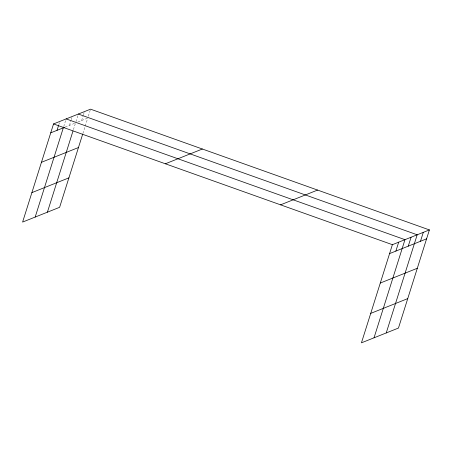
<?xml version="1.0" encoding="UTF-8"?>
<svg xmlns="http://www.w3.org/2000/svg" width="452" height="452" viewBox="0 0 452 452"><rect width="100%" height="100%" fill="white"/><g stroke="black" fill="none" stroke-linecap="round" stroke-linejoin="round"><path stroke-width="0.34" stroke-dasharray="2.26 1.69" d="M58.833 124.611L59.432 122.701M63.721 126.554L65.726 120.192M69.427 125.396L71.032 120.3M71.23 119.661L72.037 117.119M73.422 129.651L75.535 122.961M75.936 121.684L77.942 115.316M81.637 120.52L83.247 115.429M83.445 114.791L84.451 111.61M82.891 133.476L85.004 126.786M85.213 126.114L87.535 118.757M88.349 116.175L90.558 109.169M65.15 127.097L74.919 123.204M77.976 121.983L87.745 118.085"/><path stroke-width="0.68" d="M429.4 229.921L392.387 244.685L361.442 342.831L398.455 328.062L429.4 229.921L90.558 109.169L53.545 123.938L22.6 222.079L59.613 207.315L82.682 134.148M57.025 130.34L58.63 125.249M35.183 217.062L63.32 127.831M47.398 212.186L72.998 130.99M395.867 251.092L398.681 242.176M374.03 337.808L404.969 239.667L66.128 118.916M408.269 246.142L411.077 237.227M386.24 332.938L417.185 234.791L78.343 114.045M420.484 241.272L423.292 232.356M50.731 132.848L64.54 127.345M41.448 162.296L78.462 147.533M31.883 192.631L68.896 177.868M165.364 163.782L202.377 149.019M280.568 204.841L317.581 190.072M389.579 253.6L426.592 238.837M380.29 283.042L417.303 268.279M370.725 313.383L407.738 298.619M53.545 123.938L392.387 244.685"/></g></svg>
